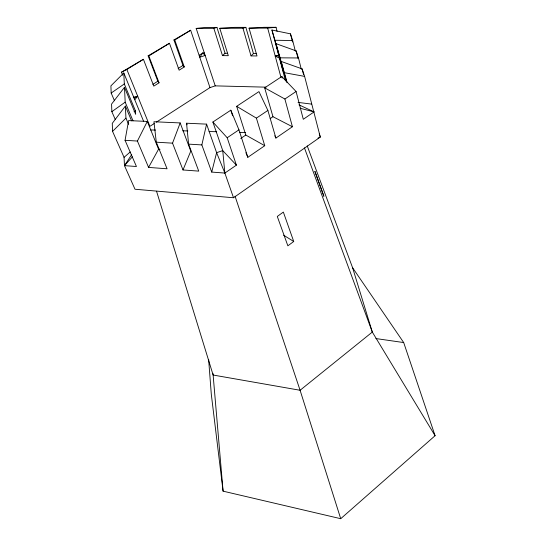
<?xml version="1.0" encoding="UTF-8"?>
<svg xmlns="http://www.w3.org/2000/svg" width="546" height="546" viewBox="0 0 546 546"><rect width="100%" height="100%" fill="white"/><g stroke="black" fill="none" stroke-linecap="round" stroke-linejoin="round"><path stroke-width="0.82" d="M131.593 120.857L125.368 106.054L112.271 123.362L112.558 131.374L124.058 157.344L124.474 165.636L136.445 166.516L125.054 140.308L128.617 120.591L147.297 121.437L158.565 149.188L148.58 167.417L167.076 168.782L156.286 142.185L153.945 121.738L180.18 122.932L190.772 151.119L182.999 169.963L198.744 171.123L188.609 144.124L186.548 123.219L206.586 124.133L216.612 152.668L224.863 173.062L233.517 197.748L320.304 137.08L304.613 76.392L302.115 68.892L281.17 61.432L287.046 82.357M298.962 104.832L314.066 111.896L303.296 119.281L296.082 91.503L281.797 76.529L264.667 87.838L284.889 99.017L292.417 126.74L275.901 138.063L267.881 110.435L258.954 91.605L236.657 106.327L256.402 118.134L264.755 145.707L247.829 157.309L238.957 129.839L230.808 110.19L212.885 122.024L227.184 137.742L236.404 165.145L224.863 173.062L211.718 172.086L201.849 144.922L206.586 124.133M211.718 172.086L216.612 152.668L222.748 150.621L236.404 165.145M182.999 169.963L172.536 143.161L180.18 122.932M148.58 167.417L137.421 141.052L147.297 121.437M233.517 197.748L134.999 189.237L124.474 165.636L131.716 154.552M114.483 100.757L111.172 93.038L110.913 85.865L123.799 72.959L124.317 83.948L135.456 110.906L135.667 114.332L124.481 87.326L111.575 104.081L111.848 111.671L115.24 119.472M134.766 99.747L137.708 96.239L133.32 97.215M124.474 165.636L132.371 156.859M112.558 131.374L125.942 118.113L125.368 106.054M265.977 87.162L215.233 85.872L196.185 28.412L213.848 28.337L222.481 55.617L228.303 55.678L219.785 28.31L242.963 28.208L251.024 55.897L253.433 53.597L256.661 53.631M222.481 55.617L225.054 53.262L227.545 53.29M208.627 359.391L211.295 394.239L223.082 491.161L340.718 518.7L435.087 435.715L403.692 342.56L352.6 267.745L307.234 145.912M124.058 157.344L130.207 151.986M293.728 241.489L287.858 245.823L277.286 216.448L283.347 212.08L293.728 241.489L283.613 235.203M111.848 111.671L125.184 102.163L124.481 87.326M111.172 93.038L124.317 83.948M240.745 138.459L245.789 135.053L264.755 145.707M270.188 118.578L272.959 116.707L292.417 126.74M227.184 137.742L238.957 129.839M256.402 118.134L267.881 110.435M284.889 99.017L296.082 91.503M154.204 123.56L149.911 126.324L126.849 69.465L143.407 59.289L153.795 86.125L159.057 82.821L148.812 55.965L148.13 55.815L157.835 81.231L159.057 82.821M156.347 122.174L209.978 87.606L215.233 85.872M184.275 66.96L182.965 65.452L173.935 39.954L174.754 40.015L184.275 66.96L179.129 70.195L169.458 43.27L148.13 55.815M152.88 84.343L157.835 81.231M178.112 68.503L182.965 65.452M199.276 55.214L202.805 53.003L204.504 53.017M148.812 55.965L169.458 43.27M174.754 40.015L190.656 30.242L209.978 87.606M122.7 75.28L121.437 72.215L143.407 59.289M173.935 39.954L190.656 30.242M134.05 111.705L135.456 110.906M121.437 72.215L126.849 69.465M133.995 98.027L137.708 96.239M317.984 138.111L320.304 137.08L319.26 133.866M213.848 28.337L216.946 27.402L225.054 53.262M242.963 28.208L245.864 27.355L253.433 53.597M279.443 58.142L275.239 56.136L278.351 55.255M196.185 28.412L205.555 27.423L216.946 27.402M275.239 56.136L279.361 55.706M251.024 55.897L256.995 55.958L249.051 28.18L267.676 28.099L276.017 27.3L277.075 31.334M219.785 28.31L234.452 27.368L245.864 27.355M249.051 28.18L263.916 27.32L276.017 27.3M298.478 57.965L296.123 50.88L275.942 43.632L280.112 57.835L298.478 57.965L301.296 69.24M292.683 40.541L290.452 33.838L271.942 30.023L274.945 40.247L292.683 40.541L295.359 51.201M150.491 129.934L155.583 130.071M182.753 130.808L187.844 130.951M209.07 131.525L216.714 131.736M239.639 132.357L245.577 132.521M125.054 140.308L137.421 141.052M156.286 142.185L172.536 143.161M188.609 144.124L201.849 144.922M158.565 149.188L159.998 149.276M298.048 102.395L311.493 104.095M375.887 338.554L403.692 342.56M284.48 72.714L304.613 76.392M300.191 108.258L314.066 111.896M435.087 435.715L372.311 332.064L304.436 147.85M274.795 135.763L275.901 138.063M125.942 118.113L128.603 124.386M125.184 102.163L133.012 120.837M245.898 152.703L247.829 157.309M123.799 72.959L143.618 121.349M186.548 123.219L187.128 124.788M212.885 122.024L222.748 150.621L224.863 173.062M235.046 196.205L300.088 390.267L340.718 518.7M230.808 110.19L232.616 115.772M236.657 106.327L245.789 135.053M156.545 191.23L213.124 375.034L223.082 491.161M352.6 267.745L372.311 332.064L300.088 390.267L213.124 375.034L212.906 373.348M264.667 87.838L272.959 116.707M267.676 28.099L280.903 77.123M281.797 76.529L282.234 78.133M275.942 43.632L283.504 72.031L274.945 40.247M271.942 30.023L285.49 80.815M280.112 57.835L286.623 81.955M296.123 50.88L297.986 58.313M290.452 33.838L292.506 42.001M302.115 68.892L303.535 74.57M202.805 53.003L199.747 57.234L205.146 55.453L202.805 53.003M323.86 196.198L314.933 171.451L323.86 196.198"/></g></svg>
